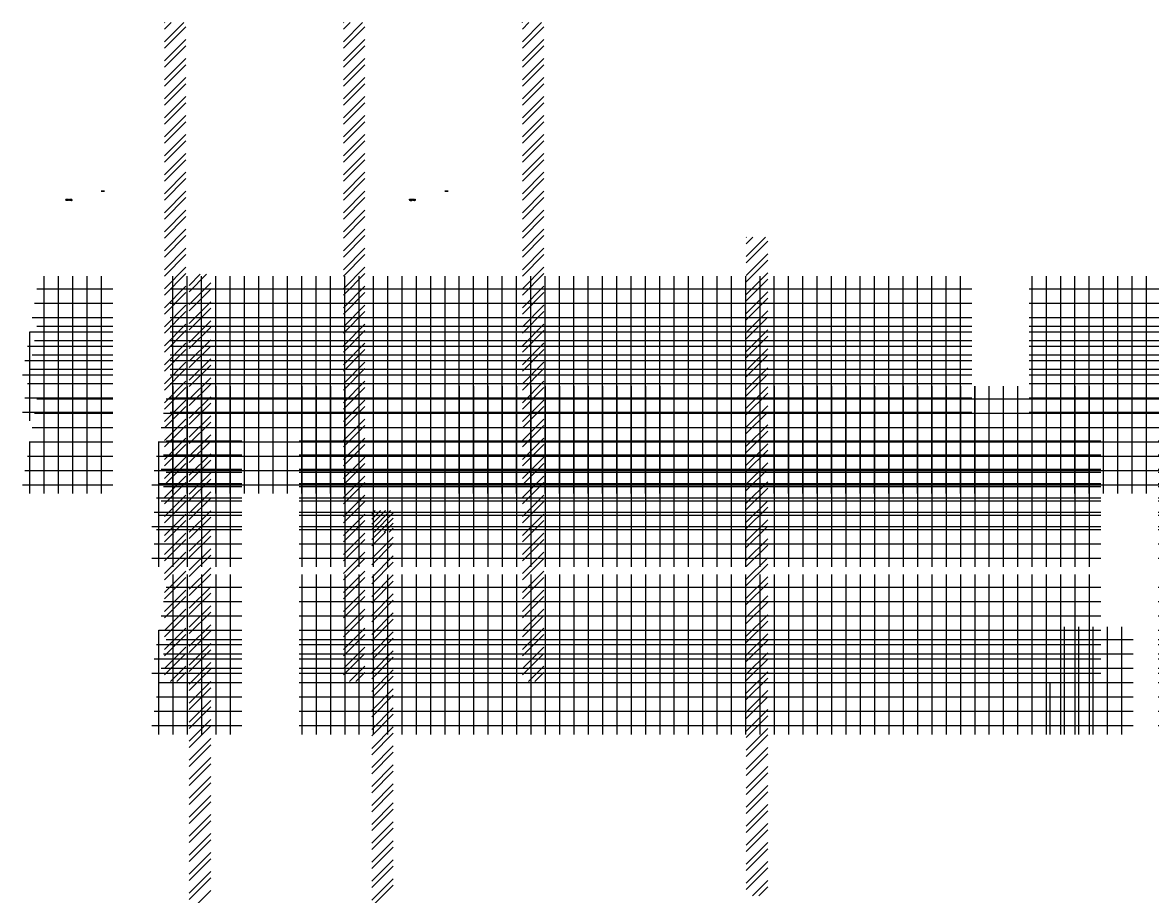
# Paper-space layout 'Layout1' of a CAD drawing. Extents: x -542 to 3071708, y -2912 to 2371007.
# Drawn here: x 19848 to 27739, y 2837 to 8938 of the extents above; entities that cross this region are included whole.
import ezdxf

# ---------------------------------------------------------------- set-up
doc = ezdxf.new("R2010")
doc.units = 0
doc.header["$LTSCALE"] = 500
doc.layers.get('0').update_dxf_attribs({"linetype": 'CONTINUOUS'})
doc.layers.add('DIM', color=2, linetype='CONTINUOUS')

# ---------------------------------------------------------------- blocks, each defined once
blk = doc.blocks.new('*X')
at = {"color": 0}
for p, q in [((2738.6, 10030.6), (2815.9, 10107.9)), ((2738.6, 9986.4), (2860.1, 10107.9)), ((14613.6, 9973.2), (14748.3, 10107.9)), ((14613.6, 10105.8), (14615.7, 10107.9)), ((14613.6, 10061.6), (14659.9, 10107.9)), ((2738.6, 9898), (2888.6, 10048)), ((14613.6, 9929), (14763.6, 10079)), ((2738.6, 9853.9), (2888.6, 10003.9)), ((14613.6, 9840.6), (14763.6, 9990.6)), ((14613.6, 9796.4), (14763.6, 9946.4)), ((2738.6, 9765.5), (2888.6, 9915.5)), ((2738.6, 9721.3), (2888.6, 9871.3)), ((14613.6, 9708), (14763.6, 9858)), ((14613.6, 9663.8), (14763.6, 9813.8)), ((2738.6, 9632.9), (2888.6, 9782.9)), ((2738.6, 9588.7), (2888.6, 9738.7)), ((14613.6, 9575.5), (14763.6, 9725.5)), ((2738.6, 9500.3), (2888.6, 9650.3)), ((14613.6, 9531.3), (14763.6, 9681.3)), ((2738.6, 9456.1), (2888.6, 9606.1)), ((14613.6, 9442.9), (14763.6, 9592.9)), ((14613.6, 9398.7), (14763.6, 9548.7)), ((2738.6, 9367.7), (2888.6, 9517.7)), ((2738.6, 9323.5), (2888.6, 9473.5)), ((14613.6, 9310.3), (14763.6, 9460.3)), ((14613.6, 9266.1), (14763.6, 9416.1)), ((2738.6, 9235.1), (2888.6, 9385.1)), ((2738.6, 9190.9), (2888.6, 9340.9)), ((14613.6, 9177.7), (14763.6, 9327.7)), ((2738.6, 9102.6), (2888.6, 9252.6)), ((14613.6, 9133.5), (14763.6, 9283.5)), ((2738.6, 9058.4), (2888.6, 9208.4)), ((14613.6, 9045.1), (14763.6, 9195.1)), ((2738.6, 8970), (2888.6, 9120)), ((2738.6, 8925.8), (2888.6, 9075.8)), ((14613.6, 9000.9), (14763.6, 9150.9)), ((14613.6, 8912.5), (14763.6, 9062.5)), ((14613.6, 8868.4), (14763.6, 9018.4)), ((2738.6, 8837.4), (2888.6, 8987.4)), ((2738.6, 8793.2), (2888.6, 8943.2)), ((14613.6, 8780), (14763.6, 8930)), ((2738.6, 8704.8), (2888.6, 8854.8)), ((14613.6, 8735.8), (14763.6, 8885.8)), ((2738.6, 8660.6), (2888.6, 8810.6)), ((14613.6, 8647.4), (14763.6, 8797.4)), ((2738.6, 8572.2), (2888.6, 8722.2)), ((14613.6, 8603.2), (14763.6, 8753.2)), ((2738.6, 8528), (2888.6, 8678)), ((14613.6, 8514.8), (14763.6, 8664.8)), ((14613.6, 8470.6), (14763.6, 8620.6)), ((2738.6, 8439.6), (2888.6, 8589.6)), ((2738.6, 8395.4), (2888.6, 8545.4)), ((14613.6, 8382.2), (14763.6, 8532.2)), ((2738.6, 8307.1), (2888.6, 8457.1)), ((4013.6, 8326.9), (4144.6, 8457.9)), ((4013.6, 8362.3), (4109.2, 8457.9)), ((4013.6, 8397.7), (4073.8, 8457.9)), ((4013.6, 8433), (4038.5, 8457.9)), ((14613.6, 8338), (14763.6, 8488)), ((2738.6, 8262.9), (2888.6, 8412.9)), ((4029.9, 8307.9), (4163.6, 8441.6)), ((4065.3, 8307.9), (4163.6, 8406.2)), ((4100.6, 8307.9), (4163.6, 8370.9)), ((14613.6, 8249.6), (14763.6, 8399.6)), ((2738.6, 8174.5), (2888.6, 8324.5)), ((4013.6, 8256.2), (4065.3, 8307.9)), ((4013.6, 8212), (4109.5, 8307.9)), ((4136, 8307.9), (4163.6, 8335.5)), ((14613.6, 8205.4), (14763.6, 8355.4)), ((2738.6, 8130.3), (2888.6, 8280.3)), ((4013.6, 8123.7), (4163.6, 8273.7)), ((4013.6, 8079.5), (4163.6, 8229.5)), ((14613.6, 8117), (14763.6, 8267)), ((14613.6, 8072.9), (14763.6, 8222.9)), ((2738.6, 8041.9), (2888.6, 8191.9)), ((2738.6, 7997.7), (2888.6, 8147.7)), ((4013.6, 7991.1), (4163.6, 8141.1)), ((14613.6, 7984.5), (14763.6, 8134.5)), ((2738.6, 7909.3), (2888.6, 8059.3)), ((4013.6, 7946.9), (4163.6, 8096.9)), ((14613.6, 7940.3), (14763.6, 8090.3)), ((2738.6, 7865.1), (2888.6, 8015.1)), ((4013.6, 7858.5), (4163.6, 8008.5)), ((14613.6, 7851.9), (14763.6, 8001.9)), ((2738.6, 7776.7), (2888.6, 7926.7)), ((4013.6, 7814.3), (4163.6, 7964.3)), ((14613.6, 7807.7), (14763.6, 7957.7)), ((2738.6, 7732.5), (2888.6, 7882.5)), ((4013.6, 7725.9), (4163.6, 7875.9)), ((4013.6, 7681.7), (4163.6, 7831.7)), ((14613.6, 7719.3), (14763.6, 7869.3)), ((14613.6, 7675.1), (14763.6, 7825.1)), ((2738.6, 7644.1), (2888.6, 7794.1)), ((2738.6, 7600), (2888.6, 7750)), ((4013.6, 7593.3), (4163.6, 7743.3)), ((14613.6, 7586.7), (14763.6, 7736.7)), ((2738.6, 7511.6), (2888.6, 7661.6)), ((4013.6, 7549.1), (4163.6, 7699.1)), ((14613.6, 7542.5), (14763.6, 7692.5)), ((2738.6, 7467.4), (2888.6, 7617.4)), ((4013.6, 7460.7), (4163.6, 7610.7)), ((14613.6, 7454.1), (14763.6, 7604.1)), ((2738.6, 7379), (2888.6, 7529)), ((4013.6, 7416.5), (4163.6, 7566.5)), ((14613.6, 7409.9), (14763.6, 7559.9)), ((2738.6, 7334.8), (2888.6, 7484.8)), ((4013.6, 7328.2), (4163.6, 7478.2)), ((4013.6, 7284), (4163.6, 7434)), ((14613.6, 7321.6), (14763.6, 7471.6)), ((14613.6, 7277.4), (14763.6, 7427.4)), ((2738.6, 7246.4), (2888.6, 7396.4)), ((2738.6, 7202.2), (2888.6, 7352.2)), ((4013.6, 7195.6), (4163.6, 7345.6)), ((14613.6, 7189), (14763.6, 7339)), ((2738.6, 7113.8), (2888.6, 7263.8)), ((4013.6, 7151.4), (4163.6, 7301.4)), ((14613.6, 7144.8), (14763.6, 7294.8)), ((2738.6, 7069.6), (2888.6, 7219.6)), ((4013.6, 7063), (4163.6, 7213)), ((14613.6, 7056.4), (14763.6, 7206.4)), ((2738.6, 6981.2), (2888.6, 7131.2)), ((4013.6, 7018.8), (4163.6, 7168.8)), ((14613.6, 7012.2), (14763.6, 7162.2)), ((2738.6, 6937), (2888.6, 7087)), ((4013.6, 6930.4), (4163.6, 7080.4)), ((4013.6, 6886.2), (4163.6, 7036.2)), ((14613.6, 6923.8), (14763.6, 7073.8)), ((14613.6, 6879.6), (14763.6, 7029.6)), ((2738.6, 6848.7), (2888.6, 6998.7)), ((2738.6, 6804.5), (2888.6, 6954.5)), ((4013.6, 6797.8), (4163.6, 6947.8)), ((2738.6, 6716.1), (2888.6, 6866.1)), ((4013.6, 6753.6), (4163.6, 6903.6)), ((14613.6, 6791.2), (14763.6, 6941.2)), ((14613.6, 6747), (14763.6, 6897)), ((2738.6, 6671.9), (2888.6, 6821.9)), ((4013.6, 6665.2), (4163.6, 6815.2)), ((14613.6, 6658.6), (14763.6, 6808.6)), ((2738.6, 6583.5), (2888.6, 6733.5)), ((4013.6, 6621), (4163.6, 6771)), ((14613.6, 6614.4), (14763.6, 6764.4)), ((2738.6, 6539.3), (2888.6, 6689.3)), ((4013.6, 6532.7), (4163.6, 6682.7)), ((4013.6, 6488.5), (4163.6, 6638.5)), ((14613.6, 6526.1), (14763.6, 6676.1)), ((14613.6, 6481.9), (14763.6, 6631.9)), ((2738.6, 6450.9), (2888.6, 6600.9)), ((2738.6, 6406.7), (2888.6, 6556.7)), ((4013.6, 6400.1), (4163.6, 6550.1)), ((4013.6, 6355.9), (4163.6, 6505.9)), ((14613.6, 6393.5), (14763.6, 6543.5)), ((14613.6, 6349.3), (14763.6, 6499.3)), ((2738.6, 6318.3), (2888.6, 6468.3)), ((2738.6, 6274.1), (2888.6, 6424.1)), ((4013.6, 6267.5), (4163.6, 6417.5)), ((14613.6, 6260.9), (14763.6, 6410.9)), ((2738.6, 6185.7), (2888.6, 6335.7)), ((4013.6, 6223.3), (4163.6, 6373.3)), ((14613.6, 6216.7), (14763.6, 6366.7)), ((2738.6, 6141.5), (2888.6, 6291.5)), ((4013.6, 6134.9), (4163.6, 6284.9)), ((4013.6, 6090.7), (4163.6, 6240.7)), ((14613.6, 6128.3), (14763.6, 6278.3)), ((14613.6, 6084.1), (14763.6, 6234.1)), ((2738.6, 6053.2), (2888.6, 6203.2)), ((2738.6, 6009), (2888.6, 6159)), ((4013.6, 6002.3), (4163.6, 6152.3)), ((4013.6, 5958.1), (4163.6, 6108.1)), ((14613.6, 5995.7), (14763.6, 6145.7)), ((14613.6, 5951.5), (14763.6, 6101.5)), ((2738.6, 5920.6), (2888.6, 6070.6)), ((2738.6, 5876.4), (2888.6, 6026.4)), ((4013.6, 5869.7), (4163.6, 6019.7)), ((14613.6, 5863.1), (14763.6, 6013.1)), ((2738.6, 5788), (2888.6, 5938)), ((4013.6, 5825.6), (4163.6, 5975.6)), ((14613.6, 5819), (14763.6, 5969)), ((2738.6, 5743.8), (2888.6, 5893.8)), ((4013.6, 5737.2), (4163.6, 5887.2)), ((4013.6, 5693), (4163.6, 5843)), ((14613.6, 5730.6), (14763.6, 5880.6)), ((20900, 5138.3), (20900, 5888.3)), ((21000, 5138.3), (21000, 5888.3)), ((21100, 5138.3), (21100, 5888.3)), ((21200, 5138.3), (21200, 5888.3)), ((21300, 5138.3), (21300, 5888.3)), ((21800, 5138.3), (21800, 5888.3)), ((21900, 5138.3), (21900, 5888.3)), ((22000, 5138.3), (22000, 5888.3)), ((22100, 5138.3), (22100, 5888.3)), ((22200, 5138.3), (22200, 5888.3)), ((22300, 5138.3), (22300, 5888.3)), ((22400, 5138.3), (22400, 5888.3)), ((22500, 5138.3), (22500, 5888.3)), ((22600, 5138.3), (22600, 5888.3)), ((22700, 5138.3), (22700, 5888.3)), ((22800, 5138.3), (22800, 5888.3)), ((22900, 5138.3), (22900, 5888.3)), ((23000, 5138.3), (23000, 5888.3)), ((23100, 5138.3), (23100, 5888.3)), ((23200, 5138.3), (23200, 5888.3)), ((23300, 5138.3), (23300, 5888.3)), ((23400, 5138.3), (23400, 5888.3)), ((23500, 5138.3), (23500, 5888.3)), ((23600, 5138.3), (23600, 5888.3)), ((23700, 5138.3), (23700, 5888.3)), ((23800, 5138.3), (23800, 5888.3)), ((23900, 5138.3), (23900, 5888.3)), ((24000, 5138.3), (24000, 5888.3)), ((24100, 5138.3), (24100, 5888.3)), ((24200, 5138.3), (24200, 5888.3)), ((24300, 5138.3), (24300, 5888.3)), ((24400, 5138.3), (24400, 5888.3)), ((24500, 5138.3), (24500, 5888.3)), ((24600, 5138.3), (24600, 5888.3)), ((24700, 5138.3), (24700, 5888.3)), ((24800, 5138.3), (24800, 5888.3)), ((24900, 5138.3), (24900, 5888.3)), ((25000, 5138.3), (25000, 5888.3)), ((25100, 5138.3), (25100, 5888.3)), ((25200, 5138.3), (25200, 5888.3)), ((25300, 5138.3), (25300, 5888.3)), ((25400, 5138.3), (25400, 5888.3)), ((25500, 5138.3), (25500, 5888.3)), ((25600, 5138.3), (25600, 5888.3)), ((25700, 5138.3), (25700, 5888.3)), ((25800, 5138.3), (25800, 5888.3)), ((25900, 5138.3), (25900, 5888.3)), ((26000, 5138.3), (26000, 5888.3)), ((26100, 5138.3), (26100, 5888.3)), ((26200, 5138.3), (26200, 5888.3)), ((26300, 5138.3), (26300, 5888.3)), ((26400, 5138.3), (26400, 5888.3)), ((26500, 5138.3), (26500, 5888.3)), ((26600, 5138.3), (26600, 5888.3)), ((26700, 5138.3), (26700, 5888.3)), ((26800, 5138.3), (26800, 5888.3)), ((26900, 5138.3), (26900, 5888.3)), ((27000, 5138.3), (27000, 5888.3)), ((27100, 5138.3), (27100, 5888.3)), ((27200, 5138.3), (27200, 5888.3)), ((27300, 5138.3), (27300, 5888.3)), ((27800, 5138.3), (27800, 5888.3)), ((27900, 5138.3), (27900, 5888.3)), ((28000, 5138.3), (28000, 5888.3)), ((28100, 5138.3), (28100, 5888.3)), ((28200, 5138.3), (28200, 5888.3)), ((28300, 5138.3), (28300, 5888.3)), ((28400, 5138.3), (28400, 5888.3)), ((28500, 5138.3), (28500, 5888.3)), ((28600, 5138.3), (28600, 5888.3)), ((2738.6, 5655.4), (2888.6, 5805.4)), ((14613.6, 5686.4), (14763.6, 5836.4)), ((20849.9, 5800), (21379.6, 5800)), ((21779.6, 5800), (27379.6, 5800)), ((27779.6, 5800), (29520.5, 5800)), ((14613.6, 5598), (14763.6, 5748)), ((14613.6, 5553.8), (14763.6, 5703.8)), ((20833.2, 5700), (21379.6, 5700)), ((21779.6, 5700), (27379.6, 5700)), ((27779.6, 5700), (29503.8, 5700)), ((14656.1, 5507.9), (14763.6, 5615.4)), ((14700.3, 5507.9), (14763.6, 5571.2)), ((20816.5, 5600), (21379.6, 5600)), ((21779.6, 5600), (27379.6, 5600)), ((27779.6, 5600), (29487.2, 5600)), ((20799.8, 5500), (21379.6, 5500)), ((20800, 5138.3), (20800, 5501.1)), ((21779.6, 5500), (27379.6, 5500)), ((27779.6, 5500), (29470.5, 5500)), ((20783.1, 5400), (21379.6, 5400)), ((21779.6, 5400), (27379.6, 5400)), ((27779.6, 5400), (29453.8, 5400)), ((20766.5, 5300), (21379.6, 5300)), ((21779.6, 5300), (27379.6, 5300)), ((27779.6, 5300), (29437.1, 5300)), ((20749.8, 5200), (21379.6, 5200)), ((21779.6, 5200), (27379.6, 5200)), ((27779.6, 5200), (29420.4, 5200)), ((605.9, 82.2), (630.3, 82.2)), ((605.9, 82.1), (630.3, 82.1)), ((605.9, 82), (630.3, 82)), ((605.9, 81.9), (630.3, 81.9)), ((605.9, 81.8), (607.5, 81.8)), ((605.9, 81.6), (607.5, 81.6)), ((605.9, 81.5), (607.5, 81.5)), ((605.9, 81.4), (607.5, 81.4)), ((605.9, 81.2), (607.5, 81.2)), ((605.9, 81.1), (607.5, 81.1)), ((605.9, 81), (607.5, 81)), ((605.9, 80.9), (607.5, 80.9)), ((605.9, 80.8), (607.5, 80.8)), ((605.9, 80.6), (607.5, 80.6)), ((605.9, 80.5), (607.5, 80.5)), ((605.9, 80.4), (607.5, 80.4)), ((605.9, 80.2), (607.5, 80.2)), ((605.9, 80.1), (607.5, 80.1)), ((605.9, 80), (607.5, 80)), ((605.9, 79.9), (607.5, 79.9)), ((605.9, 79.8), (607.5, 79.8)), ((605.9, 79.6), (607.5, 79.6)), ((605.9, 79.5), (607.5, 79.5)), ((605.9, 79.4), (607.5, 79.4)), ((605.9, 79.2), (607.5, 79.2)), ((605.9, 79.1), (607.5, 79.1)), ((605.9, 79), (607.5, 79)), ((608.2, 81.8), (608.6, 81.8)), ((608.2, 81.6), (608.6, 81.6)), ((608.2, 81.5), (608.6, 81.5)), ((608.2, 81.4), (608.6, 81.4)), ((608.2, 81.2), (608.6, 81.2)), ((608.2, 81.1), (608.6, 81.1)), ((608.2, 81), (608.6, 81)), ((608.2, 80.9), (608.6, 80.9)), ((608.2, 80.8), (608.6, 80.8)), ((608.2, 80.6), (608.6, 80.6)), ((608.2, 80.5), (608.6, 80.5)), ((608.2, 80.4), (608.6, 80.4)), ((608.2, 80.2), (608.6, 80.2)), ((608.2, 80.1), (608.6, 80.1)), ((608.2, 80), (608.6, 80)), ((608.2, 79.9), (608.6, 79.9)), ((608.2, 79.8), (608.6, 79.8)), ((608.2, 79.6), (608.6, 79.6)), ((608.2, 79.5), (608.6, 79.5)), ((608.2, 79.4), (608.6, 79.4)), ((608.2, 79.2), (608.6, 79.2)), ((608.2, 79.1), (608.6, 79.1)), ((608.2, 79), (608.6, 79)), ((609.3, 81.8), (610.3, 81.8)), ((609.3, 80.4), (609.3, 80.4)), ((609.3, 80.2), (609.4, 80.2)), ((609.3, 80.1), (609.4, 80.1)), ((609.3, 80), (609.5, 80)), ((609.3, 79.9), (609.6, 79.9)), ((609.3, 79.8), (609.6, 79.8)), ((609.3, 79.6), (609.7, 79.6)), ((609.3, 79.5), (609.7, 79.5)), ((609.3, 79.4), (609.8, 79.4)), ((609.3, 79.2), (609.9, 79.2)), ((609.3, 79.1), (609.9, 79.1)), ((609.3, 79), (610, 79)), ((609.4, 81.6), (610.3, 81.6)), ((609.4, 81.5), (610.3, 81.5)), ((609.5, 81.4), (610.3, 81.4)), ((609.6, 81.2), (610.3, 81.2)), ((609.6, 81.1), (610.3, 81.1)), ((609.7, 81), (610.3, 81)), ((609.7, 80.9), (610.3, 80.9)), ((609.8, 80.8), (610.3, 80.8)), ((609.9, 80.6), (610.3, 80.6)), ((609.9, 80.5), (610.3, 80.5)), ((610, 80.4), (610.3, 80.4)), ((610.1, 80.2), (610.3, 80.2)), ((610.1, 80.1), (610.3, 80.1)), ((610.2, 80), (610.3, 80)), ((610.2, 79.9), (610.3, 79.9)), ((611, 81.8), (611.3, 81.8)), ((611, 81.6), (611.3, 81.6)), ((611, 81.5), (611.3, 81.5)), ((611, 81.4), (611.3, 81.4)), ((611, 81.2), (611.3, 81.2)), ((611, 81.1), (611.3, 81.1)), ((611, 81), (611.3, 81)), ((611, 80.9), (611.3, 80.9)), ((611, 80.8), (611.3, 80.8)), ((611, 80.6), (611.3, 80.6)), ((611, 80.5), (611.3, 80.5)), ((611, 80.4), (611.3, 80.4)), ((611, 80.2), (611.3, 80.2)), ((611, 80.1), (611.3, 80.1)), ((611, 80), (611.3, 80)), ((611, 79.9), (611.3, 79.9)), ((611, 79.8), (611.3, 79.8)), ((611, 79.6), (611.3, 79.6)), ((611, 79.5), (611.3, 79.5)), ((611, 79.4), (611.3, 79.4)), ((611, 79.2), (611.3, 79.2)), ((611, 79.1), (611.3, 79.1)), ((611, 79), (611.3, 79)), ((612, 81.2), (613, 81.2)), ((612, 81.1), (613.1, 81.1)), ((612, 81), (613.2, 81)), ((612, 80.9), (613.2, 80.9)), ((612, 80.8), (613.2, 80.8)), ((612, 80.6), (613.2, 80.6)), ((612, 80.5), (613.2, 80.5)), ((612, 80.4), (613.2, 80.4)), ((612, 80.2), (613.2, 80.2)), ((612, 80.1), (613.2, 80.1)), ((612, 80), (613.2, 80)), ((612, 79.9), (613.2, 79.9)), ((612, 79.8), (613.2, 79.8)), ((612, 79.6), (613.2, 79.6)), ((612, 79.5), (613.2, 79.5)), ((612, 79.4), (613.2, 79.4)), ((612, 79.2), (613.2, 79.2)), ((612, 79.1), (613.1, 79.1)), ((612, 79), (612.9, 79)), ((613.1, 81.8), (614.4, 81.8)), ((613.3, 81.6), (614.2, 81.6)), ((613.5, 81.5), (614.1, 81.5)), ((613.6, 81.4), (614.1, 81.4)), ((613.6, 81.2), (614.1, 81.2)), ((613.6, 79), (614.1, 79)), ((613.7, 81.1), (614.1, 81.1)), ((613.7, 81), (614.1, 81)), ((613.7, 80.9), (614.1, 80.9)), ((613.7, 80.8), (614.1, 80.8)), ((613.7, 80.6), (614.1, 80.6)), ((613.7, 80.5), (614.1, 80.5)), ((613.7, 80.4), (614.1, 80.4)), ((613.7, 80.2), (614.1, 80.2)), ((613.7, 80.1), (614.1, 80.1)), ((613.7, 80), (614.1, 80)), ((613.7, 79.9), (614.1, 79.9)), ((613.7, 79.8), (614.1, 79.8)), ((613.7, 79.6), (614.1, 79.6)), ((613.7, 79.5), (614.1, 79.5)), ((613.7, 79.4), (614.1, 79.4)), ((613.7, 79.2), (614.1, 79.2)), ((613.7, 79.1), (614.1, 79.1)), ((614.6, 81.2), (615.9, 81.2)), ((614.6, 81.1), (615.9, 81.1)), ((614.6, 81), (615.9, 81)), ((614.6, 80.9), (615.9, 80.9)), ((614.6, 80.8), (615.9, 80.8)), ((614.6, 80.6), (615.9, 80.6)), ((614.6, 80.5), (615.9, 80.5)), ((614.6, 80.4), (615.9, 80.4)), ((614.6, 80.2), (615.9, 80.2)), ((614.6, 80.1), (615.9, 80.1)), ((614.6, 80), (615.9, 80)), ((614.6, 79.9), (615.9, 79.9)), ((614.6, 79.8), (615.9, 79.8)), ((614.6, 79.6), (615.9, 79.6)), ((614.6, 79.5), (615.9, 79.5)), ((614.6, 79.4), (615.9, 79.4)), ((614.6, 79.2), (615.9, 79.2)), ((614.6, 79.1), (615.9, 79.1)), ((614.6, 79), (615.9, 79)), ((616.1, 81.8), (616.8, 81.8)), ((616.3, 81.6), (616.8, 81.6)), ((616.4, 81.5), (616.8, 81.5)), ((616.4, 81.4), (616.8, 81.4)), ((616.4, 79), (616.8, 79)), ((616.5, 81.2), (616.8, 81.2)), ((616.5, 81.1), (616.8, 81.1)), ((616.5, 81), (616.8, 81)), ((616.5, 80.9), (616.8, 80.9)), ((616.5, 80.8), (616.8, 80.8)), ((616.5, 80.6), (616.8, 80.6)), ((616.5, 80.5), (616.8, 80.5)), ((616.5, 80.4), (616.8, 80.4)), ((616.5, 80.2), (616.8, 80.2)), ((616.5, 80.1), (616.8, 80.1)), ((616.5, 80), (616.8, 80)), ((616.5, 79.9), (616.8, 79.9)), ((616.5, 79.8), (616.8, 79.8)), ((616.5, 79.6), (616.8, 79.6)), ((616.5, 79.5), (616.8, 79.5)), ((616.5, 79.4), (616.8, 79.4)), ((616.5, 79.2), (616.8, 79.2)), ((616.5, 79.1), (616.8, 79.1)), ((617.5, 81.8), (618.5, 81.8)), ((617.5, 80.4), (617.5, 80.4)), ((617.5, 80.2), (617.6, 80.2)), ((617.5, 80.1), (617.7, 80.1)), ((617.5, 80), (617.7, 80)), ((617.5, 79.9), (617.8, 79.9)), ((617.5, 79.8), (617.9, 79.8)), ((617.5, 79.6), (617.9, 79.6)), ((617.5, 79.5), (618, 79.5)), ((617.5, 79.4), (618, 79.4)), ((617.5, 79.2), (618.1, 79.2)), ((617.5, 79.1), (618.2, 79.1)), ((617.5, 79), (618.2, 79)), ((617.6, 81.6), (618.5, 81.6)), ((617.7, 81.5), (618.5, 81.5)), ((617.7, 81.4), (618.5, 81.4)), ((617.8, 81.2), (618.5, 81.2)), ((617.9, 81.1), (618.5, 81.1)), ((617.9, 81), (618.5, 81)), ((618, 80.9), (618.5, 80.9)), ((618, 80.8), (618.5, 80.8)), ((618.1, 80.6), (618.5, 80.6)), ((618.2, 80.5), (618.5, 80.5)), ((618.2, 80.4), (618.5, 80.4)), ((618.3, 80.2), (618.5, 80.2)), ((618.4, 80.1), (618.5, 80.1)), ((618.4, 80), (618.5, 80)), ((618.5, 79.9), (618.5, 79.9)), ((619.2, 81.8), (619.5, 81.8)), ((619.2, 81.6), (619.5, 81.6)), ((619.2, 81.5), (619.5, 81.5)), ((619.2, 81.4), (619.5, 81.4)), ((619.2, 81.2), (619.5, 81.2)), ((619.2, 81.1), (619.5, 81.1)), ((619.2, 81), (619.5, 81)), ((619.2, 80.9), (619.5, 80.9)), ((619.2, 80.8), (619.5, 80.8)), ((619.2, 80.6), (619.5, 80.6)), ((619.2, 80.5), (619.5, 80.5)), ((619.2, 80.4), (619.5, 80.4)), ((619.2, 80.2), (619.5, 80.2)), ((619.2, 80.1), (619.5, 80.1)), ((619.2, 80), (619.5, 80)), ((619.2, 79.9), (619.5, 79.9)), ((619.2, 79.8), (619.5, 79.8)), ((619.2, 79.6), (619.5, 79.6)), ((619.2, 79.5), (619.5, 79.5)), ((619.2, 79.4), (619.5, 79.4)), ((619.2, 79.2), (619.5, 79.2)), ((619.2, 79.1), (619.5, 79.1)), ((619.2, 79), (619.5, 79)), ((620.2, 81.2), (622.3, 81.2)), ((620.2, 81.1), (622.3, 81.1)), ((620.2, 81), (622.3, 81)), ((620.2, 80.9), (622.3, 80.9)), ((620.2, 80.8), (622.3, 80.8)), ((620.2, 80.6), (622.3, 80.6)), ((620.2, 80.5), (622.3, 80.5)), ((620.2, 79.9), (624, 79.9)), ((620.2, 79.8), (624.1, 79.8)), ((620.2, 79.6), (624.2, 79.6)), ((620.2, 79.5), (624.2, 79.5)), ((620.2, 79.4), (624.2, 79.4)), ((620.2, 79.2), (624.2, 79.2)), ((620.2, 79.1), (624.2, 79.1)), ((620.2, 79), (622.3, 79)), ((621.9, 81.8), (622.6, 81.8)), ((621.9, 81.6), (622.5, 81.6)), ((621.9, 81.5), (622.4, 81.5)), ((621.9, 81.4), (622.3, 81.4)), ((621.9, 80.4), (622.3, 80.4)), ((621.9, 80.2), (622.4, 80.2)), ((621.9, 80.1), (622.5, 80.1)), ((621.9, 80), (622.6, 80)), ((622.8, 81.2), (624.2, 81.2)), ((622.8, 81.1), (625.1, 81.1)), ((622.8, 81), (625.1, 81)), ((622.8, 80.9), (625.1, 80.9)), ((622.8, 80.8), (625.1, 80.8)), ((622.8, 80.6), (625.1, 80.6)), ((622.8, 79), (624.1, 79)), ((622.9, 80.5), (625.1, 80.5)), ((624.2, 80.4), (625.1, 80.4)), ((624.4, 81.8), (625.1, 81.8)), ((624.4, 80.2), (625.1, 80.2)), ((624.5, 81.6), (625.1, 81.6)), ((624.5, 80.1), (625.1, 80.1)), ((624.6, 81.5), (625.1, 81.5)), ((624.6, 80), (625.1, 80)), ((624.7, 81.4), (625.1, 81.4)), ((624.7, 81.2), (625.1, 81.2)), ((624.7, 79.9), (625.1, 79.9)), ((624.7, 79.8), (625.1, 79.8)), ((624.7, 79.6), (625.1, 79.6)), ((624.7, 79.5), (625.1, 79.5)), ((624.7, 79.4), (625.1, 79.4)), ((624.7, 79.2), (625.1, 79.2)), ((624.7, 79.1), (625.1, 79.1)), ((624.7, 79), (625.1, 79)), ((625.8, 81.8), (627, 81.8)), ((625.8, 81.6), (627, 81.6)), ((625.8, 81.5), (627, 81.5)), ((625.8, 81.4), (626.9, 81.4)), ((625.8, 81.2), (626.9, 81.2)), ((625.8, 81.1), (626.9, 81.1)), ((625.8, 81), (626.8, 81)), ((625.8, 80.9), (626.8, 80.9)), ((625.8, 80.8), (626.8, 80.8)), ((625.8, 80.6), (626.7, 80.6)), ((625.8, 80.5), (626.7, 80.5)), ((625.8, 80.4), (626.7, 80.4)), ((625.8, 80.2), (626.6, 80.2)), ((625.8, 80.1), (626.6, 80.1)), ((625.8, 80), (626.6, 80)), ((625.8, 79.9), (626.5, 79.9)), ((625.8, 79.8), (626.5, 79.8)), ((625.8, 79.6), (626.5, 79.6)), ((625.8, 79.5), (626.4, 79.5)), ((625.8, 79.4), (626.4, 79.4)), ((625.8, 79.2), (626.4, 79.2)), ((625.8, 79.1), (626.3, 79.1)), ((625.8, 79), (626.3, 79)), ((627, 79), (627.7, 79)), ((627.2, 79.9), (627.4, 79.9)), ((627.2, 79.8), (627.5, 79.8)), ((627.2, 79.6), (627.5, 79.6)), ((627.3, 80.1), (627.4, 80.1)), ((627.3, 80), (627.4, 80)), ((627.7, 81.8), (630.3, 81.8)), ((627.7, 81.6), (630.3, 81.6)), ((627.7, 81.5), (630.3, 81.5)), ((627.8, 81.4), (630.3, 81.4)), ((627.8, 81.2), (630.3, 81.2)), ((627.8, 81.1), (630.3, 81.1)), ((627.9, 81), (630.3, 81)), ((627.9, 80.9), (630.3, 80.9)), ((627.9, 80.8), (630.3, 80.8)), ((628, 80.6), (630.3, 80.6)), ((628, 80.5), (630.3, 80.5)), ((628, 80.4), (630.3, 80.4)), ((628.1, 80.2), (630.3, 80.2)), ((628.1, 80.1), (630.3, 80.1)), ((628.1, 80), (630.3, 80)), ((628.2, 79.9), (630.3, 79.9)), ((628.2, 79.8), (630.3, 79.8)), ((628.2, 79.6), (630.3, 79.6)), ((628.3, 79.5), (630.3, 79.5)), ((628.3, 79.4), (630.3, 79.4)), ((628.3, 79.2), (630.3, 79.2)), ((628.4, 79.1), (630.3, 79.1)), ((628.4, 79), (630.3, 79)), ((359.2, 19.6), (362.7, 23)), ((359.2, 19.8), (362.4, 23)), ((359.2, 20.1), (362.2, 23)), ((359.2, 20.4), (361.9, 23)), ((359.2, 20.6), (361.6, 23)), ((359.2, 20.9), (361.4, 23)), ((359.2, 21.1), (361.1, 23)), ((359.2, 21.4), (360.8, 23)), ((359.2, 21.7), (360.6, 23)), ((359.2, 22), (360.3, 23)), ((359.2, 19.3), (360.9, 21)), ((359.2, 19), (360.9, 20.7)), ((359.2, 18.8), (360.9, 20.5)), ((359.2, 18.5), (360.9, 20.2)), ((359.2, 18.2), (360.9, 19.9)), ((359.2, 18), (360.9, 19.7)), ((359.2, 17.7), (360.9, 19.4)), ((359.2, 17.4), (360.9, 19.1)), ((359.2, 17.2), (360.9, 18.9)), ((359.2, 16.9), (360.9, 18.6)), ((359.2, 16.6), (360.9, 18.3)), ((359.2, 16.4), (360.9, 18.1)), ((359.2, 16.1), (360.9, 17.8)), ((359.2, 15.8), (360.9, 17.5)), ((359.3, 15.6), (360.9, 17.3)), ((359.3, 15.4), (360.9, 17)), ((359.4, 22.4), (359.9, 22.9)), ((359.4, 15.2), (360.9, 16.8)), ((359.5, 15.1), (361, 16.5)), ((359.6, 14.9), (361.1, 16.4)), ((359.8, 14.8), (361.2, 16.3)), ((360, 14.7), (361.5, 16.2)), ((360.2, 14.7), (361.7, 16.2)), ((360.4, 14.6), (362, 16.2)), ((360.7, 14.6), (362.3, 16.2)), ((360.9, 14.6), (362.5, 16.2)), ((361.2, 14.6), (362.8, 16.2)), ((361.4, 21.4), (363, 23)), ((361.4, 14.6), (363, 16.2)), ((361.6, 21.4), (363.2, 23)), ((361.7, 14.6), (363.2, 16.1)), ((361.9, 21.4), (363.2, 22.8)), ((362, 14.6), (363.2, 15.9)), ((362.2, 21.4), (363.2, 22.5)), ((362.2, 14.6), (363.2, 15.6)), ((362.4, 21.4), (363.2, 22.2)), ((362.5, 14.6), (363.2, 15.3)), ((362.7, 21.4), (363.2, 22)), ((362.8, 14.6), (363.2, 15.1)), ((363, 21.4), (363.2, 21.7)), ((363, 14.6), (363.2, 14.8)), ((363.2, 21.4), (363.2, 21.4)), ((363.7, 21.4), (365.3, 23)), ((363.7, 21.7), (365.1, 23)), ((363.7, 21.9), (364.8, 23)), ((363.7, 22.2), (364.6, 23)), ((363.7, 22.5), (364.3, 23)), ((363.7, 22.7), (364, 23)), ((363.7, 23), (363.8, 23)), ((363.7, 21.1), (365.4, 22.8)), ((363.7, 20.9), (365.4, 22.6)), ((363.7, 20.6), (365.4, 22.3)), ((363.7, 20.3), (365.4, 22)), ((363.7, 20.1), (365.4, 21.8)), ((363.7, 19.8), (365.4, 21.5)), ((363.7, 19.6), (365.4, 21.3)), ((363.7, 17.2), (367.7, 21.2)), ((363.7, 19.3), (365.4, 21)), ((363.7, 16.9), (367.7, 20.9)), ((363.7, 19), (365.4, 20.7)), ((363.7, 16.6), (367.7, 20.6)), ((363.7, 18.8), (365.4, 20.5)), ((363.7, 16.4), (367.7, 20.4)), ((363.7, 18.5), (365.4, 20.2)), ((363.7, 18.2), (365.4, 19.9)), ((363.7, 18), (365.4, 19.7)), ((363.7, 17.4), (365.9, 19.6)), ((363.7, 17.7), (365.6, 19.6)), ((363.7, 16.1), (365.4, 17.8)), ((363.7, 15.8), (365.4, 17.5)), ((363.7, 15.6), (365.4, 17.3)), ((363.7, 15.3), (365.4, 17)), ((363.7, 15), (365.4, 16.7)), ((363.7, 14.8), (365.4, 16.5)), ((363.8, 14.6), (365.4, 16.2)), ((364.1, 14.6), (365.4, 15.9)), ((364.4, 14.6), (365.4, 15.7)), ((364.6, 14.6), (365.4, 15.4)), ((364.9, 14.6), (365.4, 15.2)), ((365.2, 14.6), (365.4, 14.9)), ((365.4, 14.6), (365.4, 14.6)), ((365.7, 18.1), (367.7, 20.1)), ((366, 21.3), (367.7, 23)), ((366, 21.6), (367.5, 23)), ((366, 21.9), (367.2, 23)), ((366, 22.1), (366.9, 23)), ((366, 22.4), (366.7, 23)), ((366, 22.6), (366.4, 23)), ((366, 22.9), (366.1, 23)), ((366, 21.1), (367.7, 22.8)), ((366, 20.8), (367.7, 22.5)), ((366, 20.5), (367.7, 22.2)), ((366, 20.3), (367.7, 22)), ((366, 20), (367.7, 21.7)), ((366, 19.7), (367.7, 21.4)), ((366, 18.1), (367.7, 19.8)), ((366, 17.9), (367.7, 19.6)), ((366, 17.6), (367.7, 19.3)), ((366, 17.3), (367.7, 19)), ((366, 17.1), (367.7, 18.8)), ((366, 16.8), (367.7, 18.5)), ((366, 16.5), (367.7, 18.2)), ((366, 16.3), (367.7, 18)), ((366, 16), (367.7, 17.7)), ((366, 15.8), (367.7, 17.5)), ((366, 15.5), (367.7, 17.2)), ((366, 15.2), (367.7, 16.9)), ((366, 15), (367.7, 16.7)), ((366, 14.7), (367.7, 16.4)), ((366.2, 14.6), (367.7, 16.1)), ((366.5, 14.6), (367.7, 15.9)), ((366.8, 14.6), (367.7, 15.6)), ((367, 14.6), (367.7, 15.3)), ((367.3, 14.6), (367.7, 15.1)), ((367.5, 14.6), (367.7, 14.8)), ((368.3, 19.6), (371.7, 23)), ((368.3, 19.9), (371.4, 23)), ((368.3, 20.2), (371.2, 23)), ((368.3, 20.4), (370.9, 23)), ((368.3, 20.7), (370.6, 23)), ((368.3, 21), (370.4, 23)), ((368.3, 21.2), (370.1, 23)), ((368.3, 21.5), (369.9, 23)), ((368.3, 21.8), (369.6, 23)), ((368.3, 19.4), (370.1, 21.1)), ((368.3, 19.1), (370, 20.8)), ((368.3, 18.8), (370, 20.5)), ((368.3, 18.6), (370, 20.3)), ((368.3, 18.3), (370, 20)), ((368.3, 18.1), (370, 19.8)), ((368.3, 16.5), (371.4, 19.6)), ((368.3, 16.7), (371.2, 19.6)), ((368.3, 17), (370.9, 19.6)), ((368.3, 17.3), (370.6, 19.6)), ((368.3, 17.5), (370.4, 19.6)), ((368.3, 17.8), (370.1, 19.6)), ((368.3, 16.2), (370, 17.9)), ((368.3, 15.9), (370, 17.6)), ((368.3, 15.7), (370, 17.4)), ((368.4, 22.1), (369.3, 23)), ((368.4, 15.5), (370, 17.1)), ((368.5, 15.3), (370, 16.8)), ((368.6, 15.1), (370.1, 16.6)), ((368.7, 15), (370.1, 16.4)), ((368.8, 14.9), (370.3, 16.3)), ((369, 14.8), (370.5, 16.2)), ((369.2, 14.7), (370.7, 16.2)), ((369.4, 14.6), (371, 16.2)), ((369.7, 14.6), (371.3, 16.2)), ((369.9, 14.6), (371.5, 16.2)), ((370.2, 18.1), (371.7, 19.6)), ((370.2, 14.6), (371.8, 16.2)), ((370.3, 21.4), (372, 23)), ((370.5, 18.1), (372, 19.6)), ((370.5, 14.6), (372.1, 16.2)), ((370.6, 21.4), (372.2, 23)), ((370.7, 18.1), (372.2, 19.6)), ((370.7, 14.6), (372.3, 16.2)), ((370.9, 21.4), (372.3, 22.8)), ((371, 18.1), (372.3, 19.4)), ((371, 14.6), (372.3, 16)), ((371.2, 21.4), (372.3, 22.6)), ((371.3, 18.1), (372.3, 19.1)), ((371.3, 14.6), (372.3, 15.7)), ((371.4, 21.4), (372.3, 22.3)), ((371.5, 18.1), (372.3, 18.9)), ((371.5, 14.6), (372.3, 15.4)), ((371.7, 21.4), (372.3, 22.1)), ((371.8, 18.1), (372.3, 18.6)), ((371.8, 14.6), (372.3, 15.2)), ((372, 21.4), (372.3, 21.8)), ((372.1, 18.1), (372.3, 18.3)), ((372.1, 14.6), (372.3, 14.9)), ((372.2, 21.4), (372.3, 21.5)), ((372.3, 18.1), (372.3, 18.1)), ((372.3, 14.6), (372.3, 14.6)), ((372.9, 19.2), (376.7, 23)), ((372.9, 21.9), (374.1, 23)), ((372.9, 22.1), (373.8, 23)), ((372.9, 21.6), (374.2, 22.9)), ((372.9, 19.5), (376.3, 22.8)), ((372.9, 21.3), (374.4, 22.8)), ((372.9, 21.1), (374.5, 22.6)), ((372.9, 19.7), (375.7, 22.5)), ((372.9, 20.8), (374.6, 22.5)), ((372.9, 20.5), (374.8, 22.4)), ((372.9, 20), (375.2, 22.3)), ((372.9, 20.3), (374.9, 22.2)), ((372.9, 18.9), (374.6, 20.6)), ((372.9, 18.7), (374.6, 20.4)), ((372.9, 18.4), (374.6, 20.1)), ((372.9, 18.1), (374.6, 19.8)), ((372.9, 17.9), (374.6, 19.6)), ((372.9, 17.6), (374.6, 19.3)), ((372.9, 17.3), (374.6, 19)), ((372.9, 17.1), (374.6, 18.8)), ((372.9, 16.8), (374.6, 18.5)), ((372.9, 16.6), (374.6, 18.3)), ((372.9, 16.3), (374.6, 18)), ((372.9, 16), (374.6, 17.7)), ((372.9, 15.8), (374.6, 17.5)), ((372.9, 15.5), (374.6, 17.2)), ((372.9, 15.2), (374.6, 16.9)), ((372.9, 15), (374.6, 16.7)), ((372.9, 14.7), (374.6, 16.4)), ((373.1, 14.6), (374.6, 16.1)), ((373.4, 14.6), (374.6, 15.9)), ((373.6, 14.6), (374.6, 15.6)), ((373.9, 14.6), (374.6, 15.3)), ((374.2, 14.6), (374.6, 15.1)), ((374.4, 14.6), (374.6, 14.8)), ((375.3, 21.3), (377, 23)), ((375.5, 21.3), (377.2, 22.9)), ((375.7, 21.2), (377.3, 22.8)), ((375.9, 21.1), (377.4, 22.6)), ((376, 20.9), (377.5, 22.5)), ((376.1, 19.4), (379.7, 23)), ((376.1, 19.7), (379.4, 23)), ((376.1, 20), (378.8, 22.7)), ((376.1, 20.2), (378.3, 22.4)), ((376.1, 20.7), (377.6, 22.3)), ((376.1, 20.5), (377.8, 22.2)), ((376.1, 19.2), (377.9, 21)), ((376.1, 18.9), (377.8, 20.6)), ((376.1, 18.6), (377.8, 20.3)), ((376.1, 18.4), (377.8, 20.1)), ((376.1, 18.1), (377.8, 19.8)), ((376.1, 17.8), (377.8, 19.5)), ((376.1, 17.6), (377.8, 19.3)), ((376.1, 17.3), (377.8, 19)), ((376.1, 17.1), (377.8, 18.8)), ((376.1, 16.8), (377.8, 18.5)), ((376.1, 16.5), (377.8, 18.2)), ((376.1, 16.3), (377.8, 18)), ((376.1, 16), (377.8, 17.7)), ((376.1, 15.7), (377.8, 17.4)), ((376.1, 15.5), (377.8, 17.2)), ((376.1, 15.2), (377.8, 16.9)), ((376.1, 14.9), (377.8, 16.6)), ((376.1, 14.7), (377.8, 16.4)), ((376.3, 14.6), (377.8, 16.1)), ((376.6, 14.6), (377.8, 15.8)), ((376.8, 14.6), (377.8, 15.6)), ((377.1, 14.6), (377.8, 15.3)), ((377.4, 14.6), (377.8, 15)), ((377.6, 14.6), (377.8, 14.8)), ((378.1, 21.1), (379.9, 23)), ((378.5, 21.3), (380, 22.8)), ((378.7, 21.3), (380.2, 22.7)), ((378.9, 21.2), (380.3, 22.6)), ((379, 21.1), (380.5, 22.5)), ((379.2, 20.9), (380.6, 22.4)), ((379.2, 20.7), (380.8, 22.3)), ((379.2, 20.5), (380.9, 22.1)), ((379.2, 20.2), (380.9, 21.9)), ((379.2, 19.9), (380.9, 21.6)), ((379.2, 19.7), (380.9, 21.4)), ((379.2, 19.4), (380.9, 21.1)), ((379.2, 19.1), (380.9, 20.8)), ((379.2, 18.9), (380.9, 20.6)), ((379.2, 18.6), (380.9, 20.3)), ((379.2, 18.3), (380.9, 20)), ((379.2, 18.1), (380.9, 19.8)), ((379.2, 17.8), (380.9, 19.5)), ((379.2, 17.5), (380.9, 19.2)), ((379.2, 17.3), (380.9, 19)), ((379.2, 17), (380.9, 18.7)), ((379.2, 16.8), (380.9, 18.5)), ((379.2, 16.5), (380.9, 18.2)), ((379.2, 16.2), (380.9, 17.9)), ((379.2, 16), (380.9, 17.7)), ((379.2, 15.7), (380.9, 17.4)), ((379.2, 15.4), (380.9, 17.1)), ((379.2, 15.2), (380.9, 16.9)), ((379.2, 14.9), (380.9, 16.6)), ((379.2, 14.6), (380.9, 16.3)), ((379.5, 14.6), (380.9, 16.1)), ((379.7, 14.6), (380.9, 15.8)), ((380, 14.6), (380.9, 15.5)), ((380.3, 14.6), (380.9, 15.3)), ((380.5, 14.6), (380.9, 15)), ((380.8, 14.6), (380.9, 14.7)), ((381.5, 19.6), (385, 23)), ((381.5, 19.8), (384.7, 23)), ((381.5, 20.1), (384.4, 23)), ((381.5, 20.4), (384.2, 23)), ((381.5, 20.6), (383.9, 23)), ((381.5, 20.9), (383.6, 23)), ((381.5, 21.2), (383.4, 23)), ((381.5, 21.4), (383.1, 23)), ((381.5, 21.7), (382.8, 23)), ((381.5, 19.3), (383.2, 21)), ((381.5, 19.1), (383.2, 20.8)), ((381.5, 18.8), (383.2, 20.5)), ((381.5, 18.5), (383.2, 20.2)), ((381.5, 18.3), (383.2, 20)), ((381.5, 18), (383.2, 19.7)), ((381.5, 17.7), (383.4, 19.6)), ((381.5, 17.5), (383.6, 19.6)), ((381.5, 17.2), (383.9, 19.6)), ((381.5, 16.9), (384.2, 19.6)), ((381.5, 16.7), (384.4, 19.6)), ((381.5, 16.4), (384.7, 19.6)), ((381.5, 16.1), (383.2, 17.8)), ((381.5, 15.9), (383.2, 17.6)), ((381.6, 22), (382.6, 23)), ((381.6, 15.6), (383.2, 17.3)), ((381.6, 15.4), (383.2, 17)), ((381.7, 22.4), (382.1, 22.8)), ((381.7, 15.2), (383.2, 16.8)), ((381.8, 15.1), (383.3, 16.5)), ((381.9, 14.9), (383.4, 16.4)), ((382.1, 14.8), (383.5, 16.3)), ((382.2, 14.7), (383.7, 16.2)), ((382.4, 14.7), (384, 16.2)), ((382.7, 14.6), (384.3, 16.2)), ((382.9, 14.6), (384.5, 16.2)), ((383.2, 14.6), (384.8, 16.2)), ((383.5, 18.1), (385, 19.6)), ((383.5, 14.6), (385.1, 16.2)), ((383.6, 21.4), (385.2, 23)), ((383.7, 18.1), (385.2, 19.6)), ((383.7, 14.6), (385.3, 16.2)), ((383.9, 21.4), (385.5, 23)), ((384, 18.1), (385.5, 19.6)), ((384, 14.6), (385.5, 16.2)), ((384.2, 21.4), (385.5, 22.8)), ((384.3, 18.1), (385.5, 19.3)), ((384.3, 14.6), (385.5, 15.9)), ((384.4, 21.4), (385.5, 22.5)), ((384.5, 18.1), (385.5, 19.1)), ((384.5, 14.6), (385.5, 15.6)), ((384.7, 21.4), (385.5, 22.3)), ((384.8, 18.1), (385.5, 18.8)), ((384.8, 14.6), (385.5, 15.4)), ((385, 21.4), (385.5, 22)), ((385, 14.6), (385.5, 15.1)), ((385.1, 18.1), (385.5, 18.5)), ((385.2, 21.4), (385.5, 21.7)), ((385.3, 18.1), (385.5, 18.3)), ((385.3, 14.6), (385.5, 14.8)), ((385.5, 21.4), (385.5, 21.5)), ((386.1, 22.9), (386.3, 23)), ((386.1, 22.6), (386.6, 23)), ((386.1, 22.3), (386.8, 23)), ((386.1, 22.1), (387.1, 23)), ((386.1, 21.8), (387.4, 23)), ((386.1, 21.5), (387.6, 23)), ((386.4, 21.5), (387.9, 23)), ((386.7, 21.5), (388.2, 23)), ((386.9, 21.5), (388.4, 23)), ((387.2, 21.5), (388.7, 23)), ((387.4, 21.5), (388.9, 23)), ((387.7, 21.5), (389.2, 23)), ((387.8, 21.4), (389.5, 23)), ((387.8, 21.1), (389.7, 23)), ((387.8, 20.8), (390, 23)), ((387.8, 20.6), (390.3, 23)), ((387.8, 20.3), (390.5, 23)), ((387.8, 20.1), (390.8, 23)), ((387.8, 19.8), (389.4, 21.4)), ((387.8, 19.5), (389.4, 21.1)), ((387.8, 19.3), (389.4, 20.9)), ((387.8, 19), (389.4, 20.6)), ((387.8, 18.7), (389.4, 20.3)), ((387.8, 18.5), (389.4, 20.1)), ((387.8, 18.2), (389.4, 19.8)), ((387.8, 17.9), (389.4, 19.5)), ((387.8, 17.7), (389.4, 19.3)), ((387.8, 17.4), (389.4, 19)), ((387.8, 17.1), (389.4, 18.7)), ((387.8, 16.9), (389.4, 18.5)), ((387.8, 16.6), (389.4, 18.2)), ((387.8, 16.3), (389.4, 17.9)), ((387.8, 16.1), (389.4, 17.7)), ((387.8, 15.8), (389.4, 17.4)), ((387.8, 15.5), (389.4, 17.1)), ((387.8, 15.3), (389.4, 16.9)), ((387.8, 15), (389.4, 16.6)), ((387.8, 14.7), (389.4, 16.3)), ((388, 14.6), (389.4, 16.1)), ((388.2, 14.6), (389.4, 15.8)), ((388.5, 14.6), (389.4, 15.6)), ((388.8, 14.6), (389.4, 15.3)), ((389, 14.6), (389.4, 15)), ((389.3, 14.6), (389.4, 14.8)), ((389.6, 21.5), (391.1, 23)), ((389.8, 21.5), (391.1, 22.8)), ((390.1, 21.5), (391.1, 22.6)), ((390.4, 21.5), (391.1, 22.3)), ((390.6, 21.5), (391.1, 22)), ((390.9, 21.5), (391.1, 21.8)), ((391.7, 22.9), (391.9, 23)), ((391.7, 22.6), (392.1, 23)), ((391.7, 22.4), (392.4, 23)), ((391.7, 22.1), (392.7, 23)), ((391.7, 21.8), (392.9, 23)), ((391.7, 21.6), (393.2, 23)), ((391.7, 21.3), (393.3, 22.9)), ((391.7, 21), (393.3, 22.6)), ((391.7, 20.8), (393.3, 22.4)), ((391.7, 20.5), (393.3, 22.1)), ((391.7, 20.2), (393.3, 21.8)), ((391.7, 20), (393.3, 21.6)), ((391.7, 19.7), (393.3, 21.3)), ((391.7, 19.4), (393.3, 21)), ((391.7, 19.2), (393.3, 20.8)), ((391.7, 18.9), (393.3, 20.5)), ((391.7, 18.6), (393.3, 20.2)), ((391.7, 18.4), (393.3, 20)), ((391.7, 18.1), (393.3, 19.7)), ((391.7, 17.9), (393.3, 19.5)), ((391.7, 17.6), (393.3, 19.2)), ((391.7, 17.3), (393.3, 18.9)), ((391.7, 17.1), (393.3, 18.7)), ((391.7, 16.8), (393.3, 18.4)), ((391.7, 16.5), (393.3, 18.1)), ((391.7, 16.3), (393.3, 17.9)), ((391.7, 16), (393.3, 17.6)), ((391.7, 15.7), (393.3, 17.3)), ((391.7, 15.5), (393.3, 17.1)), ((391.7, 15.2), (393.3, 16.8)), ((391.7, 14.9), (393.3, 16.5)), ((391.7, 14.7), (393.3, 16.3)), ((391.9, 14.6), (393.3, 16)), ((392.2, 14.6), (393.3, 15.7)), ((392.5, 14.6), (393.3, 15.5)), ((392.7, 14.6), (393.3, 15.2)), ((393, 14.6), (393.3, 14.9)), ((393.3, 14.6), (393.3, 14.7)), ((393.8, 21.8), (395, 23)), ((393.8, 21.5), (395.3, 23)), ((393.8, 21.3), (395.6, 23)), ((393.8, 21), (395.8, 23)), ((393.8, 20.7), (396.1, 23)), ((393.8, 20.5), (396.4, 23)), ((393.8, 20.2), (396.6, 23)), ((393.8, 20), (396.9, 23)), ((393.8, 19.7), (397.2, 23)), ((393.8, 19.4), (395.6, 21.2)), ((393.8, 19.2), (395.5, 20.9)), ((393.8, 18.9), (395.5, 20.6)), ((393.8, 18.6), (395.5, 20.3)), ((393.8, 18.4), (395.5, 20.1)), ((393.8, 18.1), (395.5, 19.8)), ((393.8, 17.8), (395.5, 19.5)), ((393.8, 17.6), (395.5, 19.3)), ((393.8, 17.3), (395.5, 19)), ((393.8, 17), (395.5, 18.7)), ((393.8, 16.8), (395.5, 18.5)), ((393.8, 16.5), (395.5, 18.2)), ((393.8, 16.2), (395.5, 17.9)), ((393.8, 16), (395.5, 17.7)), ((393.8, 15.7), (395.5, 17.4)), ((393.9, 22.1), (394.7, 23)), ((393.9, 15.5), (395.5, 17.1)), ((394, 15.3), (395.5, 16.9)), ((394.1, 15.1), (395.5, 16.6)), ((394.2, 15), (395.6, 16.4)), ((394.3, 14.9), (395.8, 16.3)), ((394.5, 14.8), (395.9, 16.2)), ((394.7, 14.7), (396.2, 16.2)), ((394.9, 14.6), (396.5, 16.2)), ((395.1, 14.6), (396.7, 16.2)), ((395.4, 14.6), (397, 16.2)), ((395.7, 21.3), (397.4, 23)), ((395.7, 14.6), (397.3, 16.2)), ((395.9, 14.6), (397.5, 16.2)), ((396.1, 21.4), (397.7, 23)), ((396.2, 14.6), (397.8, 16.2)), ((396.4, 21.4), (397.8, 22.9)), ((396.4, 14.6), (397.8, 16)), ((396.6, 21.4), (397.8, 22.6)), ((396.7, 14.6), (397.8, 15.7)), ((396.9, 21.4), (397.8, 22.4)), ((397, 14.6), (397.8, 15.5)), ((397.2, 21.4), (397.8, 22.1)), ((397.2, 14.6), (397.8, 15.2)), ((397.4, 21.4), (397.8, 21.8)), ((397.5, 14.6), (397.8, 14.9)), ((397.7, 21.4), (397.8, 21.6)), ((397.8, 14.6), (397.8, 14.7)), ((398.3, 21.5), (399.8, 23)), ((398.3, 21.3), (400.1, 23)), ((398.3, 21), (400.3, 23)), ((398.3, 20.7), (400.6, 23)), ((398.3, 20.5), (400.9, 23)), ((398.3, 20.2), (401.1, 23)), ((398.3, 19.9), (401.4, 23)), ((398.3, 19.7), (401.7, 23)), ((398.3, 19.4), (400, 21.1)), ((398.3, 16), (398.5, 16.1)), ((398.3, 15.7), (398.7, 16.1)), ((398.3, 15.4), (399, 16.1)), ((398.3, 15.2), (399.3, 16.1)), ((398.3, 14.9), (399.5, 16.1)), ((398.3, 14.6), (399.8, 16.1)), ((398.4, 21.8), (399.5, 23)), ((398.4, 19.2), (400, 20.8)), ((398.4, 19), (400, 20.6)), ((398.5, 22.3), (399.1, 22.8)), ((398.5, 18.8), (400, 20.3)), ((398.6, 18.7), (400, 20.1)), ((398.6, 14.6), (400.1, 16.1)), ((398.8, 18.5), (400.1, 19.8)), ((398.8, 14.6), (400.4, 16.2)), ((398.9, 18.4), (400.2, 19.7)), ((399.1, 18.3), (400.4, 19.6)), ((399.1, 14.6), (402.3, 17.8)), ((399.2, 18.2), (400.6, 19.6)), ((399.4, 18.1), (400.9, 19.6)), ((399.4, 14.6), (402.3, 17.6)), ((399.6, 18.1), (401.1, 19.5)), ((399.6, 14.6), (402.3, 17.3)), ((399.9, 18.1), (401.3, 19.5)), ((399.9, 14.6), (402.3, 17)), ((400.2, 18.1), (401.5, 19.4)), ((400.2, 14.6), (402.3, 16.8)), ((400.4, 21.5), (401.9, 23)), ((400.4, 18), (401.7, 19.3)), ((400.4, 14.6), (402.3, 16.5)), ((400.5, 17.9), (401.8, 19.2)), ((400.5, 16.3), (402.3, 18.1)), ((400.6, 17.7), (402, 19.1)), ((400.6, 17.5), (402.1, 18.9)), ((400.6, 17.2), (402.2, 18.7)), ((400.6, 16.9), (402.3, 18.6)), ((400.6, 16.7), (402.3, 18.3)), ((400.7, 21.5), (402.2, 23)), ((400.7, 14.6), (402.3, 16.3)), ((401, 21.5), (402.3, 22.9)), ((401, 14.6), (402.3, 16)), ((401.2, 21.5), (402.3, 22.6)), ((401.3, 14.7), (402.3, 15.7)), ((401.5, 21.5), (402.3, 22.4)), ((401.8, 21.5), (402.3, 22.1)), ((402, 21.5), (402.3, 21.8)), ((402.3, 21.5), (402.3, 21.6)), ((605.9, 78.9), (607.5, 78.9)), ((605.9, 78.8), (607.5, 78.8)), ((605.9, 78.6), (607.5, 78.6)), ((605.9, 78.5), (607.5, 78.5)), ((605.9, 78.4), (630.3, 78.4)), ((605.9, 78.2), (630.3, 78.2)), ((605.9, 78.1), (630.3, 78.1)), ((605.9, 78), (630.3, 78)), ((608.2, 78.9), (608.6, 78.9)), ((608.2, 78.8), (608.6, 78.8)), ((608.2, 78.6), (608.6, 78.6)), ((608.2, 78.5), (608.6, 78.5)), ((609.3, 78.9), (610.1, 78.9)), ((609.3, 78.8), (610.1, 78.8)), ((609.3, 78.6), (610.2, 78.6)), ((609.3, 78.5), (610.2, 78.5)), ((611, 78.9), (611.3, 78.9)), ((611, 78.8), (611.3, 78.8)), ((611, 78.6), (611.3, 78.6)), ((611, 78.5), (611.3, 78.5)), ((613.1, 78.5), (614.4, 78.5)), ((613.3, 78.6), (614.3, 78.6)), ((613.4, 78.8), (614.2, 78.8)), ((613.5, 78.9), (614.1, 78.9)), ((616.1, 78.5), (616.8, 78.5)), ((616.3, 78.6), (616.8, 78.6)), ((616.4, 78.9), (616.8, 78.9)), ((616.4, 78.8), (616.8, 78.8)), ((617.5, 78.9), (618.3, 78.9)), ((617.5, 78.8), (618.4, 78.8)), ((617.5, 78.6), (618.4, 78.6)), ((617.5, 78.5), (618.5, 78.5)), ((619.2, 78.9), (619.5, 78.9)), ((619.2, 78.8), (619.5, 78.8)), ((619.2, 78.6), (619.5, 78.6)), ((619.2, 78.5), (619.5, 78.5)), ((621.9, 78.9), (622.3, 78.9)), ((621.9, 78.8), (622.4, 78.8)), ((621.9, 78.6), (622.5, 78.6)), ((621.9, 78.5), (622.7, 78.5)), ((624.3, 78.5), (625.1, 78.5)), ((624.5, 78.6), (625.1, 78.6)), ((624.6, 78.9), (625.1, 78.9)), ((624.6, 78.8), (625.1, 78.8)), ((625.8, 78.9), (626.3, 78.9)), ((625.8, 78.8), (626.2, 78.8)), ((625.8, 78.6), (626.2, 78.6)), ((625.8, 78.5), (626.2, 78.5)), ((626.9, 78.8), (627.8, 78.8)), ((626.9, 78.6), (627.8, 78.6)), ((626.9, 78.5), (627.8, 78.5)), ((627, 78.9), (627.7, 78.9)), ((628.4, 78.9), (630.3, 78.9)), ((628.5, 78.8), (630.3, 78.8)), ((628.5, 78.6), (630.3, 78.6)), ((628.5, 78.5), (630.3, 78.5))]:
    blk.add_line(p, q, dxfattribs=at)

psp = doc.layouts.get("Layout1")

# ---------------------------------------------------------------- block references
at = {"color": 0}
for p in [(19791, 7682.4), (22191, 7682.4), (-901.6, 511.7), (0, 511.7), (198.4, 511.7), (1298.4, 511.7), (0, 219.3), (0, 219.3), (0, 219.3), (0, 0), (0, 0), (0, 0), (0, 0), (0, -804.1), (0, -804.1), (0, -804.1), (0, -804.1), (0, -1169.6), (0, -1169.6), (0, -1169.6), (0, -1169.6), (6225, -1169.6), (6225, -1169.6), (7475, -1169.6), (7475, -1169.6), (8725, -1169.6), (8725, -1169.6)]:
    psp.add_blockref('*X', p, dxfattribs=at)
at = {"layer": 'DIM', "color": 0}
for p in [(-901.6, 1278.9), (-901.6, 1019.3), (10288.9, -2667.4), (18273.2, -2927)]:
    psp.add_blockref('*X', p, dxfattribs=at)

doc.saveas('drawing.dxf')
